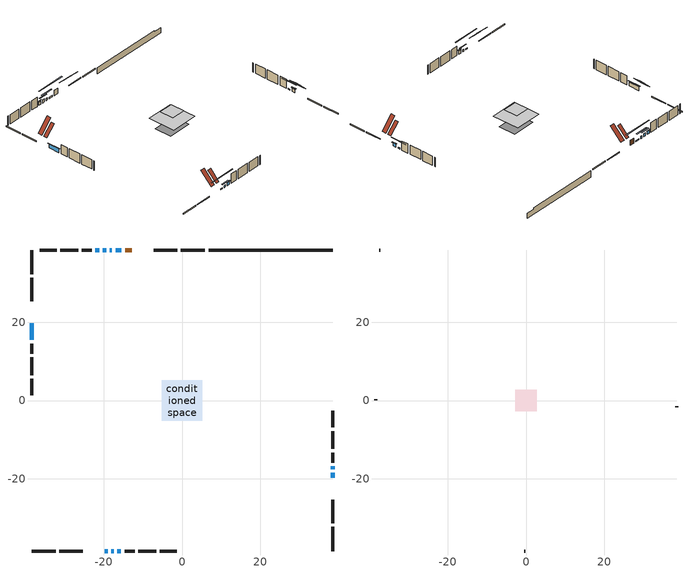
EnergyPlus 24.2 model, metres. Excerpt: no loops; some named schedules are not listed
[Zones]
conditioned space
 floor adiabatic (AdiabaticFloorConstruction): -5.23,-5.23 -5.23,5.23 5.23,5.23 5.23,-5.23 z2.14
 floor foundation (Slab1 construction): -4.57,-3.35 -4.57,3.35 4.57,3.35 4.57,-3.35 z-1.52
 wall outside (RimJoist1 construction): 5.85,38.48 -0.33,38.48 / -38.48,-38.48 -32.3,-38.48 / -38.48,38.48 -38.48,32.3 / 38.48,-38.48 38.48,-32.3 z0.92:1.22
 wall outside (RimJoist2 construction): -1.25,38.48 -7.2,38.48 / -31.37,-38.48 -25.43,-38.48 / -38.48,31.37 -38.48,25.43 / 38.48,-31.37 38.48,-25.43 z0.92:1.22
 wall outside (AdiabaticWallConstruction 1): -12.88,38.48 -14.54,38.48 z0.92:2.95
 wall outside (AdiabaticWallConstruction): 38.48,-19.75 38.48,-18.52 / -19.36,38.48 -20.28,38.48 / -21.2,38.48 -22.12,38.48 / -16.52,-38.48 -15.6,-38.48 z0.92:2.14; -15.47,38.48 -16.99,38.48 / -19.75,-38.48 -18.98,-38.48 / 38.48,-17.6 38.48,-16.83 z0.92:1.43; -17.92,38.48 -18.43,38.48 z0.92:1.84; -18.06,-38.48 -17.44,-38.48 z0.92:1.68; -38.48,19.74 -38.48,15.48 z0.92:2.44
 wall outside (Wall1 construction): -23.05,38.48 -25.64,38.48 / -14.67,-38.48 -12.08,-38.48 / -38.48,14.55 -38.48,11.95 / 38.48,-15.91 38.48,-13.31 z0.92:4.58
 wall outside (Wall2 construction): -26.57,38.48 -31.15,38.48 / -11.15,-38.48 -6.57,-38.48 / -38.48,11.02 -38.48,6.44 / 38.48,-12.38 38.48,-7.8 z0.92:4.58
 wall outside (Wall3 construction): -32.08,38.48 -36.31,38.48 / -5.64,-38.48 -1.41,-38.48 / -38.48,5.52 -38.48,1.28 / 38.48,-6.87 38.48,-2.64 z0.92:4.58
 wall foundation (FoundationWall1 construction): 6.78,38.48,-1.52 6.78,38.48,0.92 35.31,38.48,0.92 35.31,38.48,0.43 38.48,38.48,0.43 38.48,38.48,-1.52
 window (WindowConstruction): 38.48,-19.74 38.48,-18.53 z0.92:2.14
 window (WindowConstruction 8): -15.47,38.48 -16.99,38.48 z0.92:1.43
 window (WindowConstruction 9): -19.74,-38.48 -18.98,-38.48 z0.92:1.43
 window (WindowConstruction 1): -17.92,38.48 -18.43,38.48 z0.92:1.83
 window (WindowConstruction 2): -19.36,38.48 -20.28,38.48 z0.92:2.14
 window (WindowConstruction 3): -18.05,-38.48 -17.44,-38.48 z0.92:1.68
 window (WindowConstruction 4): -38.48,19.74 -38.48,15.48 z0.92:2.44
 window (WindowConstruction 5): -21.2,38.48 -22.12,38.48 z0.92:2.14
 window (WindowConstruction 6): -16.52,-38.48 -15.6,-38.48 z0.92:2.14
 window (WindowConstruction 7): 38.48,-17.6 38.48,-16.84 z0.92:1.43
 door (Door): -12.88,38.48 -14.54,38.48 z0.92:2.95
 ceiling adiabatic (AdiabaticFloorConstruction): 5.23,-5.23 5.23,5.23 -5.23,5.23 -5.23,-5.23 z2.14
 roof outside (Roof2 construction): -11.96,38.48,4.58 -11.96,34.81,8.24 -10.66,34.81,8.24 -10.66,38.48,4.58; -20.67,-38.48,4.58 -20.67,-34.81,8.24 -21.97,-34.81,8.24 -21.97,-38.48,4.58; -38.48,20.67,4.58 -34.81,20.67,8.24 -34.81,21.97,8.24 -38.48,21.97,4.58; 38.48,-20.67,4.58 34.81,-20.67,8.24 34.81,-21.97,8.24 38.48,-21.97,4.58
attic - vented
 floor to conditioned space (Floor1 construction Reversed): -2.7,-2.7 -2.7,2.7 2.7,2.7 2.7,-2.7 z4.58
 wall outside (Wall4 construction): -37.24,38.48 -37.55,38.48 / -0.48,-38.48 -0.17,-38.48 / -38.48,0.35 -38.48,0.05 / 38.48,-1.71 38.48,-1.41 z0.92:4.58
 roof outside (Roof1 construction): -9.73,38.48,4.58 -9.73,33.94,9.11 -8.13,33.94,9.11 -8.13,38.48,4.58; -22.9,-38.48,4.58 -22.9,-33.94,9.11 -24.5,-33.94,9.11 -24.5,-38.48,4.58; -38.48,22.9,4.58 -33.94,22.9,9.11 -33.94,24.5,9.11 -38.48,24.5,4.58; 38.48,-22.9,4.58 33.94,-22.9,9.11 33.94,-24.5,9.11 38.48,-24.5,4.58
shading: 38.48,-18.23 38.48,-20.04 38.78,-20.04 38.78,-18.23 z2.44; -21.87,38.48 -10.59,38.48 -10.59,38.78 -21.87,38.78 z6.31; -14.1,-38.48 -24.62,-38.48 -24.62,-38.78 -14.1,-38.78 z6.31; -20.56,38.48 -15.79,38.48 -15.79,38.78 -20.56,38.78 z3.96; -21.49,38.48 -18.14,38.48 -18.14,38.78 -21.49,38.78 z3.36; -16.23,-38.48 -19.27,-38.48 -19.27,-38.78 -16.23,-38.78 z2.9; -38.48,15.18 -38.48,20.04 -38.78,20.04 -38.78,15.18 z2.74; -22.42,38.48 -20.91,38.48 -20.91,38.78 -22.42,38.78 z2.44; -15.3,-38.48 -16.81,-38.48 -16.81,-38.78 -15.3,-38.78 z2.44; 38.48,-14.1 38.48,-20.34 38.78,-20.34 38.78,-14.1 z4.17
[Building]
Building 1: Terrain=Suburbs
[Site:Location]
Toronto City Centre_ON: Latitude {deg}=43.63; Longitude {deg}=-79.39; Time Zone {hr}=-5; Elevation {m}=77; Keep Site Location Information=Yes
[Site:GroundTemperature:Shallow]
5.01852, 3.26908, 3.12898, 3.95918, 7.29196, 10.6092, 13.4851, 15.3069, 15.4617, 13.9799, 11.1774, 7.9619
[Site:WaterMainsTemperature]
Calculation Method=Schedule; Temperature Schedule=mains temperature schedule
[Material] Roughness=Rough; Thermal Absorptance=0.9
Name | Thickness {m} | Conductivity {W/m-K} | Density {kg/m3} | Specific Heat {J/kg-K} | Solar Absorptance | Visible Absorptance
asphalt or fiberglass shingles | 0.00635 | 0.162714 | 1121.4 | 1465.45 | 0.4 | 0.4
ceiling loosefill ins | 0.338667 | 0.0480833 | 16.02 | 1046.75 | 0.7 | 0.7
ceiling stud and cavity | 0.1397 | 0.339044 | 65.682 | 1177.47 | 0.7 | 0.7
concrete 4.0 in. | 0.1016 | 1.803125 | 2242.8 | 837.4 | 0.7 | 0.7
concrete 8.0 in. | 0.2032 | 1.803125 | 2242.8 | 837.4 | 0.7 | 0.7
door material | 0.04445 | 0.188738 | 512.64 | 1214.23 | 0.7 | 0.7
floor covering | 0.0127 | 0.0433444 | 54.468 | 1339.84 | 0.6 | 0.6
floor rigid ins; wall rigid ins | 0.512978 | 0.029427 | 32.04 | 1214.23 | 0.7 | 0.7
floor stud and cavity | 0.1397 | 1.75129 | 37.0049 | 1207.88 | 0.7 | 0.7
furniture material conditioned space 1 | 0.1524 | 0.115458 | 640.8 | 1214.23 | 0.6 | 0.6
gypsum board | 0.0127 | 0.160291 | 801 | 837.4 | 0.6 | 0.6
osb sheathing 0.5 in. | 0.0127 | 0.115458 | 512.64 | 1214.23 | 0.7 | 0.7
osb sheathing 0.75 in. | 0.01905 | 0.115458 | 512.64 | 1214.23 | 0.7 | 0.7
osb sheathing 2.0 in. | 0.0508 | 0.115458 | 512.64 | 1214.23 | 0.7 | 0.7
rim joist stud and cavity | 0.0508 | 0.177588 | 50.32683 | 1063.81 | 0.6 | 0.6
rim joist stud and cavity 1 | 0.0508 | 0.029095 | 125.044 | 1163.47 | 0.6 | 0.6
roof stud and cavity | 0.2032 | 0.117703 | 78.34581 | 1123.46 | 0.7 | 0.7
wall stud and cavity | 0.1397 | 0.0935595 | 139.0536 | 1170.24 | 0.7 | 0.7
wall stud and cavity 1 | 0.1397 | 0.0941144 | 139.0536 | 1170.24 | 0.7 | 0.7
wall stud and cavity 2 | 0.1397 | 0.0951301 | 139.0536 | 1170.24 | 0.7 | 0.7
wall stud and cavity 3 | 0.0889 | 6.1454 | 50.32683 | 1063.81 | 0.6 | 0.6
wall stud and cavity 4 | 0.0889 | 0.380278 | 52.3479 | 1209.89 | 0.7 | 0.7
wall stud and cavity 5 | 0.0889 | 0.391764 | 83.0341 | 1211.67 | 0.7 | 0.7
wood siding | 0.0254 | 0.102417 | 544.68 | 1172.36 | 0.4 | 0.4
wood siding 1 | 0.00254 | 0.102417 | 544.68 | 1172.36 | 0.4 | 0.4
wood siding 2; wood siding 3; wood siding 4 | 0.0254 | 0.102417 | 544.68 | 1172.36 | 0.7 | 0.7
[WindowMaterial:SimpleGlazingSystem]
Name | U-Factor {W/m2-K} | Solar Heat Gain Coefficient
WindowMaterial | 2.438701 | 0.62
WindowMaterial 1 | 2.59939 | 0.55
WindowMaterial 2 | 2.47163 | 0.61
WindowMaterial 3 | 2.58292 | 0.56
WindowMaterial 4 | 2.37511 | 0.65
WindowMaterial 5 | 4.465747 | 0.64
[Construction]
AdiabaticFloorConstruction: floor stud and cavity, floor rigid ins, osb sheathing 0.75 in., floor covering
AdiabaticWallConstruction: wood siding 3, wall rigid ins, wall stud and cavity 4, gypsum board
AdiabaticWallConstruction 1: wood siding 4, wall rigid ins, wall stud and cavity 4, gypsum board
Door: door material
Floor1 construction Reversed: gypsum board, ceiling stud and cavity, ceiling loosefill ins
FoundationWall1 construction: concrete 8.0 in.
furniture construction conditioned space 1: furniture material conditioned space 1
PartitionWallConstruction: gypsum board, wall stud and cavity 5, gypsum board
RimJoist1 construction: wood siding 2, rim joist stud and cavity
RimJoist2 construction: wood siding 2, osb sheathing 2.0 in., rim joist stud and cavity 1
Roof1 construction: asphalt or fiberglass shingles
Roof2 construction: asphalt or fiberglass shingles, osb sheathing 0.75 in., roof stud and cavity, gypsum board
Slab1 construction: concrete 4.0 in.
Wall1 construction: wood siding, osb sheathing 0.5 in., wall stud and cavity, gypsum board
Wall2 construction: wood siding, osb sheathing 0.5 in., wall stud and cavity 1, gypsum board
Wall3 construction: wood siding, osb sheathing 0.5 in., wall stud and cavity 2, gypsum board
Wall4 construction: wood siding 1, wall stud and cavity 3
WindowConstruction: WindowMaterial
WindowConstruction 1: WindowMaterial 1
WindowConstruction 2; WindowConstruction 5; WindowConstruction 6: WindowMaterial 2
WindowConstruction 3: WindowMaterial 3
WindowConstruction 4: WindowMaterial 4
WindowConstruction 7; WindowConstruction 8; WindowConstruction 9: WindowMaterial 5
[Zone] Multiplier=1; Part of Total Floor Area=Yes
Name | Volume {m3}
attic - vented | 18.4905
conditioned space | 409.8
[Space]
Name | Zone | Volume {m3}
attic - vented 1 | attic - vented | 18.4905
conditioned space 1 | conditioned space | 409.8
[ZoneInfiltration:EffectiveLeakageArea]
infil attic - vented 1: Zone or Space=attic - vented 1; Schedule=Always On Discrete; Effective Air Leakage Area {cm2}=1224.84; Stack Coefficient=0.000569726; Wind Coefficient=1.6127e-05
[ZoneMixing]
whole house fan mix: Zone or Space=attic - vented; Schedule=Always On Continuous; Design Flow Rate Calculation Method=Flow/Zone; Design Flow Rate {m3/s}=0; Source Zone or Space=conditioned space
[SurfaceProperty:ExposedFoundationPerimeter]
Slab1: Exposed Perimeter Calculation Method=TotalExposedPerimeter; Total Exposed Perimeter {m}=31.7
[InternalMass] Zone or ZoneList=conditioned space; Space or SpaceList=conditioned space 1
Name | Construction | Surface Area {m2}
furniture mass conditioned space 1 | furniture construction conditioned space 1 | 68.2879
partition wall mass | PartitionWallConstruction | 170.72
[Lights]
interior lighting: Zone or ZoneList or Space or SpaceList=conditioned space 1; Schedule=interior lighting schedule; Design Level Calculation Method=LightingLevel; Lighting Level {W}=343.2; Return Air Fraction=0; Fraction Radiant=0.6; Fraction Visible=0.2; Fraction Replaceable=1
[People]
occupants: Zone or ZoneList or Space or SpaceList=conditioned space 1; Number of People Schedule=occupants schedule; Number of People Calculation Method=People; Number of People=3; Fraction Radiant=0.314171; Sensible Heat Fraction=0.56303; Activity Level Schedule=occupants activity schedule; Carbon Dioxide Generation Rate {m3/s-W}=0; Enable ASHRAE 55 Comfort Warnings=No; Mean Radiant Temperature Calculation Type=EnclosureAveraged
[ElectricEquipment] Zone or ZoneList or Space or SpaceList=conditioned space 1; Design Level Calculation Method=EquipmentLevel
Name | Schedule | Design Level {W} | Fraction Latent | Fraction Radiant | Fraction Lost
clothes dryer | clothes dryer schedule | 140.772 | 0.015 | 0.081 | 0.85
clothes washer | clothes washer schedule | 32.1985 | 0.03 | 0.162 | 0.7
cooking range | cooking range schedule | 215.147 | 0.08 | 0.432 | 0.2
dishwasher | dishwasher schedule | 66.8632 | 0.3 | 0.18 | 0.4
fridge | fridge schedule | 72.9452 | 0 | 0.6 | 0
mech vent house fan | mech vent house fan schedule | 0 | 0 | 0 | 1
mech vent house fan cfis | mech vent house fan cfis schedule | 0 | 0 | 0 | 0
misc plug loads | misc plug loads schedule | 494.7 | 0.045 | 0.513 | 0.1
whole house fan | Always On Discrete | 0 | 0 | 0 | 1
[OtherEquipment] Zone or ZoneList or Space or SpaceList=conditioned space 1; Design Level Calculation Method=EquipmentLevel
Name | Fuel Type | Schedule | Design Level {W} | Fraction Latent | Fraction Radiant | Fraction Lost
clothes dryer 1 | Electricity | clothes dryer schedule | 0 | 0.015 | 0.081 | 0.85
cooking range 1 | Electricity | cooking range schedule | 0 | 0.08 | 0.432 | 0.2
general water use latent | None | general water use schedule | 62.594 | 1 | 0 | 0
general water use sensible | None | general water use schedule | -61.6891 | 0 | 0.6 | 0
mech vent house fan latent load | None | Always On Discrete | 0 | 1 | 0 | 0
mech vent house fan sensible load | None | Always On Discrete | 0 | 0 | 0 | 0
water heater energy adjustment1 | NaturalGas | Always On Discrete | 0.01 | 0 | 0 | 1
[ZoneInfiltration:DesignFlowRate] Zone or ZoneList or Space or SpaceList=conditioned space 1; Schedule=Always On Discrete; Design Flow Rate Calculation Method=Flow/Zone; Design Flow Rate {m3/s}=0
infil flow; natural vent flow; whole house fan flow
[AvailabilityManager:Scheduled]
central ac and furnace airloop Availability Manager: Schedule=Always On Discrete
[Foundation:Kiva]
Foundation Kiva 1: Initial Indoor Air Temperature {C}=18; Wall Height Above Grade {m}=0.919978; Wall Depth Below Slab {m}=0.2032
[Foundation:Kiva:Settings]
Soil Conductivity {W/m-K}=0.849921; Soil Density {kg/m3}=1842.3; Soil Specific Heat {J/kg-K}=418.7; Ground Solar Absorptivity=0.9; Ground Thermal Absorptivity=0.9; Ground Surface Roughness {m}=0.03; Far-Field Width {m}=40; Deep-Ground Boundary Condition=ZeroFlux; Deep-Ground Depth {m}=40; Minimum Cell Dimension {m}=0.2; Maximum Cell Growth Coefficient=3; Simulation Timestep=Timestep
[Exterior:Lights]
exterior lighting: Schedule=exterior lighting schedule; Design Level {W}=75.6
[EnergyManagementSystem:GlobalVariable]
central_ac_and_furnace_airloop_Fan_RTF
infil_program_Qfan
infil_program_Qinf
natural_vent_program_Qnv
natural_vent_program_Qwhf
[EnergyManagementSystem:Sensor]
Name | Output:Variable or Output:Meter Index Key | Output:Variable or Output:Meter
airflow_gain | infil flow | Infiltration Sensible Heat Gain Energy
airflow_gain_1 | natural vent flow | Infiltration Sensible Heat Gain Energy
airflow_gain_2 | whole house fan flow | Infiltration Sensible Heat Gain Energy
airflow_loss | infil flow | Infiltration Sensible Heat Loss Energy
airflow_loss_1 | natural vent flow | Infiltration Sensible Heat Loss Energy
airflow_loss_2 | whole house fan flow | Infiltration Sensible Heat Loss Energy
clg_load_cond |  | Cooling:EnergyTransfer:Zone:CONDITIONED SPACE
clg_sp_s; clg_sp_s_1 | cooling setpoint | Schedule Value
clothes_dryer_exhaust_0_sch_s | clothes dryer exhaust 0 schedule | Schedule Value
cool_season | cooling season schedule | Schedule Value
htg_load_cond |  | Heating:EnergyTransfer:Zone:CONDITIONED SPACE
htg_sp_s; htg_sp_s_1 | heating setpoint | Schedule Value
ig_ee_conv | clothes dryer | Electric Equipment Convective Heating Energy
ig_ee_conv_2 | cooking range | Electric Equipment Convective Heating Energy
ig_ee_conv_4 | fridge | Electric Equipment Convective Heating Energy
ig_ee_conv_5 | misc plug loads | Electric Equipment Convective Heating Energy
ig_ee_conv_6 | whole house fan | Electric Equipment Convective Heating Energy
ig_ee_rad | clothes dryer | Electric Equipment Radiant Heating Energy
ig_ee_rad_2 | cooking range | Electric Equipment Radiant Heating Energy
ig_ee_rad_4 | fridge | Electric Equipment Radiant Heating Energy
ig_ee_rad_5 | misc plug loads | Electric Equipment Radiant Heating Energy
ig_ee_rad_6 | whole house fan | Electric Equipment Radiant Heating Energy
ig_lgt_conv | interior lighting | Lights Convective Heating Energy
ig_lgt_rad | interior lighting | Lights Radiant Heating Energy
ig_lgt_vis | interior lighting | Lights Visible Radiation Heating Energy
ig_oe_conv | clothes dryer 1 | Other Equipment Convective Heating Energy
ig_oe_conv_1 | cooking range 1 | Other Equipment Convective Heating Energy
ig_oe_conv_2 | general water use latent | Other Equipment Convective Heating Energy
ig_oe_conv_3 | general water use sensible | Other Equipment Convective Heating Energy
ig_oe_conv_4 | water heater energy adjustment1 | Other Equipment Convective Heating Energy
ig_oe_rad | clothes dryer 1 | Other Equipment Radiant Heating Energy
ig_oe_rad_1 | cooking range 1 | Other Equipment Radiant Heating Energy
ig_oe_rad_2 | general water use latent | Other Equipment Radiant Heating Energy
ig_oe_rad_3 | general water use sensible | Other Equipment Radiant Heating Energy
ig_oe_rad_4 | water heater energy adjustment1 | Other Equipment Radiant Heating Energy
ig_ppl_conv | occupants | People Convective Heating Energy
ig_ppl_rad | occupants | People Radiant Heating Energy
im_conv | furniture mass conditioned space 1 | Surface Inside Face Convection Heat Gain Energy
im_conv_1 | partition wall mass | Surface Inside Face Convection Heat Gain Energy
im_ig | furniture mass conditioned space 1 | Surface Inside Face Internal Gains Radiation Heat Gain Energy
im_ig_1 | partition wall mass | Surface Inside Face Internal Gains Radiation Heat Gain Energy
im_lgt | furniture mass conditioned space 1 | Surface Inside Face Lights Radiation Heat Gain Energy
im_lgt_1 | partition wall mass | Surface Inside Face Lights Radiation Heat Gain Energy
im_sol | furniture mass conditioned space 1 | Surface Inside Face Solar Radiation Heat Gain Energy
im_sol_1 | partition wall mass | Surface Inside Face Solar Radiation Heat Gain Energy
im_surf | furniture mass conditioned space 1 | Surface Inside Face Net Surface Thermal Radiation Heat Gain Energy
im_surf_1 | partition wall mass | Surface Inside Face Net Surface Thermal Radiation Heat Gain Energy
mv_conv | mech vent house fan | Electric Equipment Convective Heating Energy
mv_conv_1 | mech vent house fan cfis | Electric Equipment Convective Heating Energy
mv_conv_2 | mech vent house fan latent load | Other Equipment Convective Heating Energy
mv_conv_3 | mech vent house fan sensible load | Other Equipment Convective Heating Energy
mv_rad | mech vent house fan | Electric Equipment Radiant Heating Energy
mv_rad_1 | mech vent house fan cfis | Electric Equipment Radiant Heating Energy
mv_rad_2 | mech vent house fan latent load | Other Equipment Radiant Heating Energy
mv_rad_3 | mech vent house fan sensible load | Other Equipment Radiant Heating Energy
natural_vent_s | natural vent schedule | Schedule Value
out_pb_s |  | Site Outdoor Air Barometric Pressure
out_wt_s |  | Site Outdoor Air Humidity Ratio
site_vw_s |  | Site Wind Speed
ss_back_out | Window1 | Surface Window Shortwave from Zone Back Out Window Heat Transfer Rate
ss_back_out_1 | Window10 | Surface Window Shortwave from Zone Back Out Window Heat Transfer Rate
ss_back_out_2 | Window12 | Surface Window Shortwave from Zone Back Out Window Heat Transfer Rate
ss_back_out_3 | Window2 | Surface Window Shortwave from Zone Back Out Window Heat Transfer Rate
ss_back_out_4 | Window3 | Surface Window Shortwave from Zone Back Out Window Heat Transfer Rate
ss_back_out_5 | Window4 | Surface Window Shortwave from Zone Back Out Window Heat Transfer Rate
ss_back_out_6 | Window5 | Surface Window Shortwave from Zone Back Out Window Heat Transfer Rate
ss_back_out_7 | Window7 | Surface Window Shortwave from Zone Back Out Window Heat Transfer Rate
ss_back_out_8 | Window8 | Surface Window Shortwave from Zone Back Out Window Heat Transfer Rate
ss_back_out_9 | Window9 | Surface Window Shortwave from Zone Back Out Window Heat Transfer Rate
ss_conv | Door1 | Surface Inside Face Convection Heat Gain Energy
ss_conv_1 | Window1 | Surface Inside Face Convection Heat Gain Energy
ss_conv_10 | Window9 | Surface Inside Face Convection Heat Gain Energy
ss_conv_2 | Window10 | Surface Inside Face Convection Heat Gain Energy
ss_conv_3 | Window12 | Surface Inside Face Convection Heat Gain Energy
ss_conv_4 | Window2 | Surface Inside Face Convection Heat Gain Energy
ss_conv_5 | Window3 | Surface Inside Face Convection Heat Gain Energy
ss_conv_6 | Window4 | Surface Inside Face Convection Heat Gain Energy
ss_conv_7 | Window5 | Surface Inside Face Convection Heat Gain Energy
ss_conv_8 | Window7 | Surface Inside Face Convection Heat Gain Energy
ss_conv_9 | Window8 | Surface Inside Face Convection Heat Gain Energy
ss_ig | Door1 | Surface Inside Face Internal Gains Radiation Heat Gain Energy
ss_ig_1 | Window1 | Surface Inside Face Internal Gains Radiation Heat Gain Energy
ss_ig_10 | Window9 | Surface Inside Face Internal Gains Radiation Heat Gain Energy
ss_ig_2 | Window10 | Surface Inside Face Internal Gains Radiation Heat Gain Energy
ss_ig_3 | Window12 | Surface Inside Face Internal Gains Radiation Heat Gain Energy
ss_ig_4 | Window2 | Surface Inside Face Internal Gains Radiation Heat Gain Energy
ss_ig_5 | Window3 | Surface Inside Face Internal Gains Radiation Heat Gain Energy
ss_ig_6 | Window4 | Surface Inside Face Internal Gains Radiation Heat Gain Energy
ss_ig_7 | Window5 | Surface Inside Face Internal Gains Radiation Heat Gain Energy
ss_ig_8 | Window7 | Surface Inside Face Internal Gains Radiation Heat Gain Energy
ss_ig_9 | Window8 | Surface Inside Face Internal Gains Radiation Heat Gain Energy
ss_lgt | Door1 | Surface Inside Face Lights Radiation Heat Gain Energy
ss_sol | Door1 | Surface Inside Face Solar Radiation Heat Gain Energy
ss_surf | Door1 | Surface Inside Face Net Surface Thermal Radiation Heat Gain Energy
ss_surf_1 | Window1 | Surface Inside Face Net Surface Thermal Radiation Heat Gain Energy
ss_surf_10 | Window9 | Surface Inside Face Net Surface Thermal Radiation Heat Gain Energy
ss_surf_2 | Window10 | Surface Inside Face Net Surface Thermal Radiation Heat Gain Energy
ss_surf_3 | Window12 | Surface Inside Face Net Surface Thermal Radiation Heat Gain Energy
ss_surf_4 | Window2 | Surface Inside Face Net Surface Thermal Radiation Heat Gain Energy
ss_surf_5 | Window3 | Surface Inside Face Net Surface Thermal Radiation Heat Gain Energy
ss_surf_6 | Window4 | Surface Inside Face Net Surface Thermal Radiation Heat Gain Energy
ss_surf_7 | Window5 | Surface Inside Face Net Surface Thermal Radiation Heat Gain Energy
ss_surf_8 | Window7 | Surface Inside Face Net Surface Thermal Radiation Heat Gain Energy
ss_surf_9 | Window8 | Surface Inside Face Net Surface Thermal Radiation Heat Gain Energy
ss_trans_in | Window1 | Surface Window Transmitted Solar Radiation Rate
ss_trans_in_1 | Window10 | Surface Window Transmitted Solar Radiation Rate
ss_trans_in_2 | Window12 | Surface Window Transmitted Solar Radiation Rate
ss_trans_in_3 | Window2 | Surface Window Transmitted Solar Radiation Rate
ss_trans_in_4 | Window3 | Surface Window Transmitted Solar Radiation Rate
ss_trans_in_5 | Window4 | Surface Window Transmitted Solar Radiation Rate
ss_trans_in_6 | Window5 | Surface Window Transmitted Solar Radiation Rate
ss_trans_in_7 | Window7 | Surface Window Transmitted Solar Radiation Rate
ss_trans_in_8 | Window8 | Surface Window Transmitted Solar Radiation Rate
ss_trans_in_9 | Window9 | Surface Window Transmitted Solar Radiation Rate
ss_trans_out | Window1 | Surface Inside Face Initial Transmitted Diffuse Transmitted Out Window Solar Radiation Rate
ss_trans_out_1 | Window10 | Surface Inside Face Initial Transmitted Diffuse Transmitted Out Window Solar Radiation Rate
ss_trans_out_2 | Window12 | Surface Inside Face Initial Transmitted Diffuse Transmitted Out Window Solar Radiation Rate
ss_trans_out_3 | Window2 | Surface Inside Face Initial Transmitted Diffuse Transmitted Out Window Solar Radiation Rate
ss_trans_out_4 | Window3 | Surface Inside Face Initial Transmitted Diffuse Transmitted Out Window Solar Radiation Rate
ss_trans_out_5 | Window4 | Surface Inside Face Initial Transmitted Diffuse Transmitted Out Window Solar Radiation Rate
ss_trans_out_6 | Window5 | Surface Inside Face Initial Transmitted Diffuse Transmitted Out Window Solar Radiation Rate
ss_trans_out_7 | Window7 | Surface Inside Face Initial Transmitted Diffuse Transmitted Out Window Solar Radiation Rate
ss_trans_out_8 | Window8 | Surface Inside Face Initial Transmitted Diffuse Transmitted Out Window Solar Radiation Rate
ss_trans_out_9 | Window9 | Surface Inside Face Initial Transmitted Diffuse Transmitted Out Window Solar Radiation Rate
s_conv | Floor1 | Surface Inside Face Convection Heat Gain Energy
s_conv_1 | FoundationWall1 | Surface Inside Face Convection Heat Gain Energy
s_conv_10 | RimJoist2:270 | Surface Inside Face Convection Heat Gain Energy
s_conv_11 | RimJoist2:90 | Surface Inside Face Convection Heat Gain Energy
s_conv_12 | Roof2:0 | Surface Inside Face Convection Heat Gain Energy
s_conv_13 | Roof2:180 | Surface Inside Face Convection Heat Gain Energy
s_conv_14 | Roof2:270 | Surface Inside Face Convection Heat Gain Energy
s_conv_15 | Roof2:90 | Surface Inside Face Convection Heat Gain Energy
s_conv_16 | Slab1 | Surface Inside Face Convection Heat Gain Energy
s_conv_17 | Wall1:0 | Surface Inside Face Convection Heat Gain Energy
s_conv_18 | Wall1:180 | Surface Inside Face Convection Heat Gain Energy
s_conv_19 | Wall1:270 | Surface Inside Face Convection Heat Gain Energy
s_conv_2 | inferred conditioned ceiling | Surface Inside Face Convection Heat Gain Energy
s_conv_20 | Wall1:90 | Surface Inside Face Convection Heat Gain Energy
s_conv_21 | Wall2:0 | Surface Inside Face Convection Heat Gain Energy
s_conv_22 | Wall2:180 | Surface Inside Face Convection Heat Gain Energy
s_conv_23 | Wall2:270 | Surface Inside Face Convection Heat Gain Energy
s_conv_24 | Wall2:90 | Surface Inside Face Convection Heat Gain Energy
s_conv_25 | Wall3:0 | Surface Inside Face Convection Heat Gain Energy
s_conv_26 | Wall3:180 | Surface Inside Face Convection Heat Gain Energy
s_conv_27 | Wall3:270 | Surface Inside Face Convection Heat Gain Energy
s_conv_28 | Wall3:90 | Surface Inside Face Convection Heat Gain Energy
s_conv_3 | inferred conditioned floor | Surface Inside Face Convection Heat Gain Energy
s_conv_4 | RimJoist1:0 | Surface Inside Face Convection Heat Gain Energy
s_conv_5 | RimJoist1:180 | Surface Inside Face Convection Heat Gain Energy
s_conv_6 | RimJoist1:270 | Surface Inside Face Convection Heat Gain Energy
s_conv_7 | RimJoist1:90 | Surface Inside Face Convection Heat Gain Energy
s_conv_8 | RimJoist2:0 | Surface Inside Face Convection Heat Gain Energy
